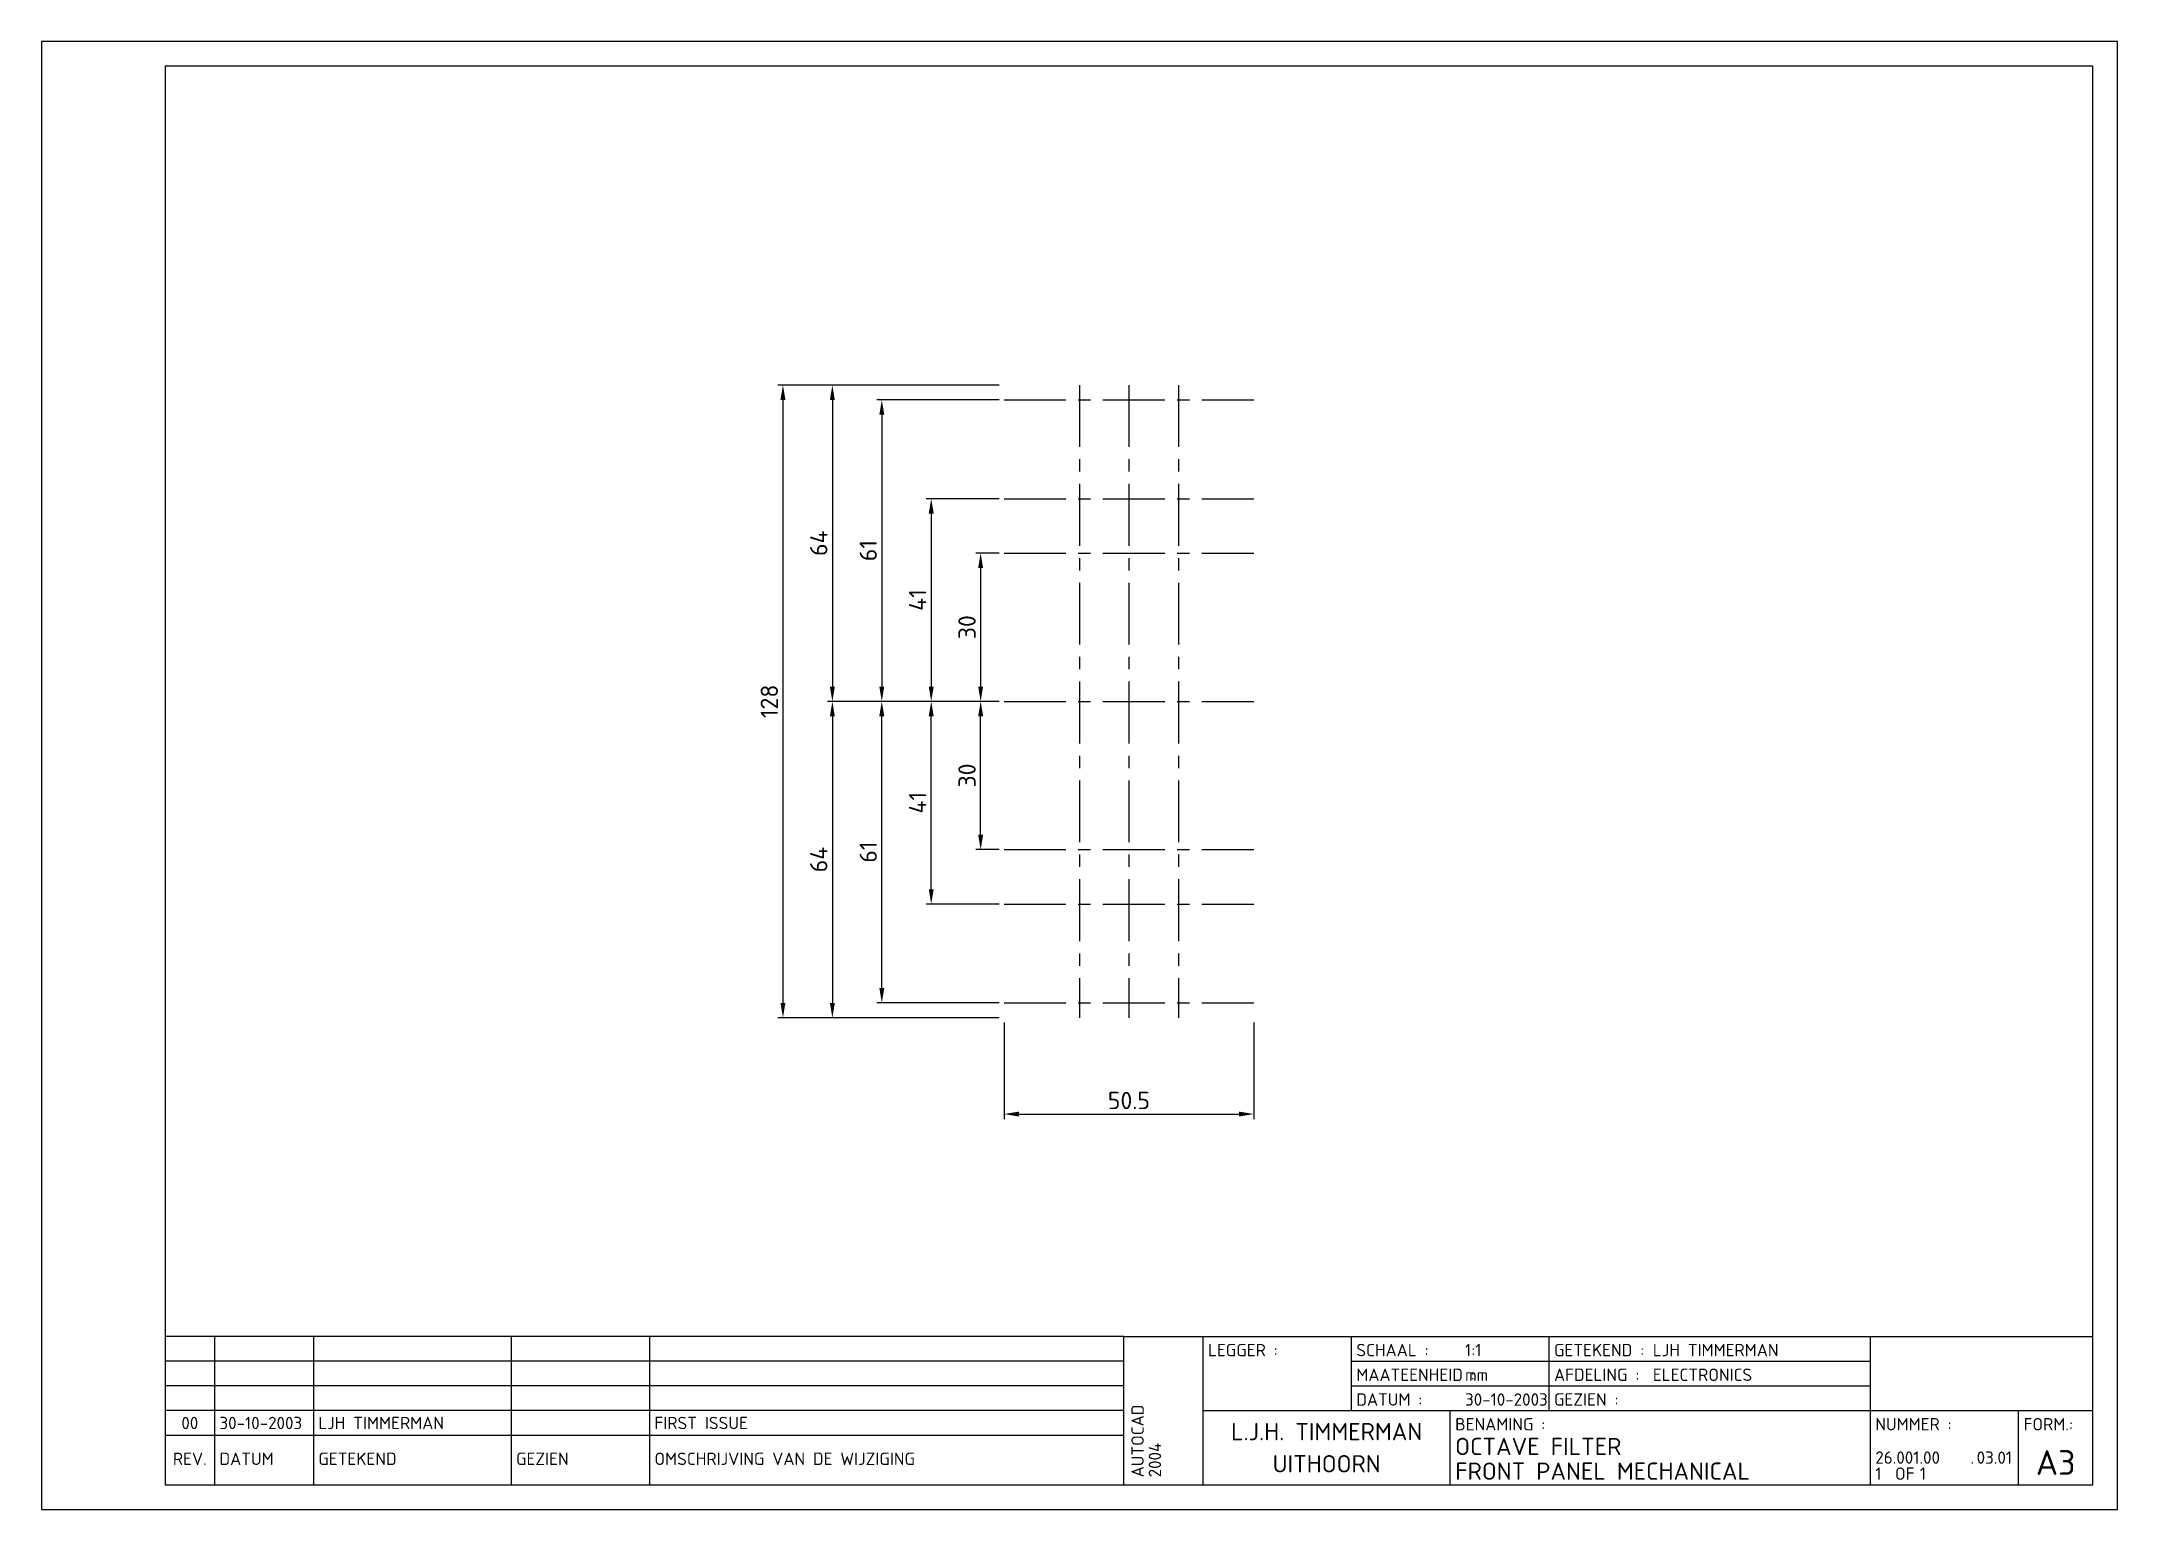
# Paper-space layout 'Layout1' of a CAD drawing. Extents: x 0 to 420, y 0 to 297.
# The model-space entities are those that its viewports show. They can reach past a viewport. Long polylines and large blocks are cut down to what shows.
import ezdxf
from ezdxf.enums import TextEntityAlignment as Align

# ---------------------------------------------------------------- set-up
doc = ezdxf.new("R2010")
doc.units = 0
doc.header["$LTSCALE"] = 10
doc.header["$MEASUREMENT"] = 0
doc.header["$PDMODE"] = 98
doc.header["$PDSIZE"] = -3
doc.linetypes.add('CENTER', pattern=[2, 1.25, -0.25, 0.25, -0.25])
doc.layers.get('0').update_dxf_attribs({"linetype": 'CONTINUOUS'})
doc.layers.get('DEFPOINTS').update_dxf_attribs({"linetype": 'CONTINUOUS'})
for name, color, linetype in [('DIMENSIONS', 1, 'CONTINUOUS'), ('GENERAL', 7, 'CONTINUOUS'), ('TITLEBLOCK', 7, 'CONTINUOUS')]:
    doc.layers.add(name, color=color, linetype=linetype)
doc.styles.add('ISO', font='isocpeur.ttf')
doc.dimstyles.get("Standard").update_dxf_attribs({"dimtxt": 3.5, "dimasz": 3, "dimexe": 1, "dimexo": 1, "dimgap": 1, "dimtad": 1, "dimdec": 3, "dimdsep": 46, "dimtxsty": 'ISO', "dimcen": 1, "dimclrt": 2, "dimadec": 0, "dimazin": 0, "dimtfac": 1, "dimtdec": 3, "dimtmove": 2, "dimatfit": 3, "dimfxl": 0, "dimtolj": 1, "dimarcsym": 0})

# ---------------------------------------------------------------- blocks, each defined once
blk = doc.blocks.new('A3')
at = {"layer": 'TITLEBLOCK', "color": 3}
for p, q in [((219, 35), (25, 35)), ((219, 35), (415, 35)), ((219, 5), (219, 35)), ((235, 5), (235, 35)), ((265, 20), (265, 35)), ((305, 20), (305, 35)), ((370, 5), (370, 35)), ((265, 30), (370, 30)), ((265, 25), (370, 25)), ((235, 20), (415, 20)), ((285, 5), (285, 20)), ((400, 5), (400, 20)), ((219, 15), (25, 15))]:
    blk.add_line(p, q, dxfattribs=at)
at = {"layer": 'TITLEBLOCK'}
for p, q in [((35, 35), (35, 5)), ((55, 35), (55, 5)), ((95, 35), (95, 5)), ((123, 35), (123, 5)), ((219, 30), (25, 30)), ((219, 25), (25, 25)), ((219, 20), (25, 20))]:
    blk.add_line(p, q, dxfattribs=at)
at = {"layer": 'TITLEBLOCK', "color": 1}
blk.add_lwpolyline([(0, 0), (420, 0), (420, 297), (0, 297)], close=True, dxfattribs=at)
at = {"layer": 'TITLEBLOCK', "color": 4}
blk.add_lwpolyline([(25, 5), (415, 5), (415, 292), (25, 292), (25, 5)], dxfattribs=at)
at = {"layer": 'TITLEBLOCK', "style": 'ISO'}
for s, p in [('LEGGER :', (236, 31)), ('SCHAAL :', (266, 31)), ('GETEKEND :', (306, 31)), ('MAATEENHEID :', (266, 26)), ('AFDELING :', (306, 26)), ('DATUM :', (266, 21)), ('GEZIEN :', (306, 21)), ('BENAMING :', (286, 16)), ('NUMMER :', (371, 16)), ('FORM.:', (401, 16)), ('DATUM', (36, 9)), ('GETEKEND', (56, 9)), ('GEZIEN', (96, 9)), ('OMSCHRIJVING VAN DE WIJZIGING', (124, 9)), ('OF', (375, 6)), ('.', (390.25, 9.25))]:
    blk.add_text(s, height=2.5, dxfattribs=at).set_placement(p)
blk.add_text('REV.', height=2.5, dxfattribs=at).set_placement((30, 9), align=Align.CENTER)
for tag, p in [('REV4', (30, 31.25)), ('REV3', (30, 26.25)), ('REV2', (30, 21.25)), ('REV1', (30, 16.25))]:
    blk.add_attdef(tag, text='', height=2.5, dxfattribs=at).set_placement(p, align=Align.CENTER)
for tag, p in [('DATUM4', (36, 31.25)), ('GET4', (56, 31.25)), ('GEZ4', (96, 31.25)), ('OMSCHR4', (124, 31.25)), ('DATUM3', (36, 26.25)), ('GET3', (56, 26.25)), ('GEZ3', (96, 26.25)), ('OMSCHR3', (124, 26.25)), ('DATUM2', (36, 21.25)), ('GET2', (56, 21.25)), ('GEZ2', (96, 21.25)), ('OMSCHR2', (124, 21.25)), ('DATUM1', (36, 16.25)), ('GET1', (56, 16.25)), ('GEZ1', (96, 16.25)), ('OMSCHR1', (124, 16.25))]:
    blk.add_attdef(tag, p, '', height=2.5, dxfattribs=at)
at = {"layer": 'TITLEBLOCK', "color": 2, "style": 'ISO'}
for tag, p, height in [('S', (288, 31), 2.5), ('GET', (326, 31), 2.5), ('OPM1', (371, 31), 2.5), ('ME', (288, 26), 2.5), ('AFD', (326, 26), 2.5), ('OPM2', (371, 26), 2.5), ('LDATUM', (245.5, 21), 2.5), ('DATUM', (288, 21), 2.5), ('GEZ', (326, 21), 2.5), ('OPM3', (371, 21), 2.5), ('BEN1', (286, 11), 3.5), ('CAT', (371, 12.5), 2.5), ('INST', (378, 12.5), 2.5), ('BEN2', (286, 6), 3.5), ('PARTNO', (371, 9.25), 2.5), ('B', (371, 6), 2.5), ('NOBLZ', (380, 6), 2.5), ('TEK', (391.5, 9.25), 2.5)]:
    blk.add_attdef(tag, p, '', height=height, dxfattribs=at)
at = {"layer": 'TITLEBLOCK', "color": 3, "style": 'ISO'}
blk.add_attdef('L', (236, 21), '', height=5, dxfattribs=at)
at = {"layer": 'TITLEBLOCK', "color": 2, "style": 'ISO'}
for tag, p in [('DOSNAAM', (230, 6.5)), ('SYSTEEM', (223, 6.5)), ('FLOPPY', (233.5, 6.5)), ('REL', (226.5, 6.5))]:
    blk.add_attdef(tag, p, '', height=2.5, rotation=90, dxfattribs=at)
for tag, p in [('NAAM', (260, 14)), ('PLAATS', (260, 7.5))]:
    blk.add_attdef(tag, text='', height=3.5, dxfattribs=at).set_placement(p, align=Align.CENTER)
at = {"layer": 'TITLEBLOCK', "color": 3, "style": 'ISO'}
blk.add_attdef('F', text='', height=5, dxfattribs=at).set_placement((407.5, 7), align=Align.CENTER)
blk = doc.blocks.new('*D1')
at = {"layer": 'DEFPOINTS', "color": 0}
for p in [(194.75, 227.5), (160, 163.5), (194.75, 163.5)]:
    blk.add_point(p, dxfattribs=at)
at = {"layer": 'DIMENSIONS', "color": 0, "lineweight": -2}
for p, q in [((193.75, 227.5), (159, 227.5)), ((160, 224.5), (160, 166.5)), ((193.75, 163.5), (159, 163.5))]:
    blk.add_line(p, q, dxfattribs=at)
at = {"layer": 'DIMENSIONS', "color": 0}
for points in [[(159.5, 224.5), (160.5, 224.5), (160, 227.5)], [(159.5, 166.5), (160.5, 166.5), (160, 163.5)]]:
    blk.add_solid(points, dxfattribs=at)
at = {"layer": 'DIMENSIONS', "color": 2, "insert": (157.25, 195.5), "char_height": 3.5, "attachment_point": 5, "rotation": 90, "style": 'ISO'}
blk.add_mtext('\\A1;64', dxfattribs=at)
blk = doc.blocks.new('*D2')
at = {"layer": 'DEFPOINTS', "color": 0}
for p in [(194.75, 227.5), (150, 99.5), (194.75, 99.5)]:
    blk.add_point(p, dxfattribs=at)
at = {"layer": 'DIMENSIONS', "color": 0, "lineweight": -2}
for p, q in [((193.75, 227.5), (149, 227.5)), ((150, 224.5), (150, 102.5)), ((193.75, 99.5), (149, 99.5))]:
    blk.add_line(p, q, dxfattribs=at)
at = {"layer": 'DIMENSIONS', "color": 0}
for points in [[(149.5, 224.5), (150.5, 224.5), (150, 227.5)], [(149.5, 102.5), (150.5, 102.5), (150, 99.5)]]:
    blk.add_solid(points, dxfattribs=at)
at = {"layer": 'DIMENSIONS', "color": 2, "insert": (147.25, 163.5), "char_height": 3.5, "attachment_point": 5, "rotation": 90, "style": 'ISO'}
blk.add_mtext('\\A1;128', dxfattribs=at)
blk = doc.blocks.new('*D3')
at = {"layer": 'DEFPOINTS', "color": 0}
for p in [(194.75, 163.5), (160, 99.5), (194.75, 99.5)]:
    blk.add_point(p, dxfattribs=at)
at = {"layer": 'DIMENSIONS', "color": 0, "lineweight": -2}
for p, q in [((193.75, 163.5), (159, 163.5)), ((160, 160.5), (160, 102.5)), ((193.75, 99.5), (159, 99.5))]:
    blk.add_line(p, q, dxfattribs=at)
at = {"layer": 'DIMENSIONS', "color": 0}
for points in [[(159.5, 160.5), (160.5, 160.5), (160, 163.5)], [(159.5, 102.5), (160.5, 102.5), (160, 99.5)]]:
    blk.add_solid(points, dxfattribs=at)
at = {"layer": 'DIMENSIONS', "color": 2, "insert": (157.25, 131.5), "char_height": 3.5, "attachment_point": 5, "rotation": 90, "style": 'ISO'}
blk.add_mtext('\\A1;64', dxfattribs=at)
blk = doc.blocks.new('*D4')
at = {"layer": 'DEFPOINTS', "color": 0}
for p in [(194.75, 224.5), (170, 163.5), (194.75, 163.5)]:
    blk.add_point(p, dxfattribs=at)
at = {"layer": 'DIMENSIONS', "color": 0, "lineweight": -2}
for p, q in [((193.75, 224.5), (169, 224.5)), ((170, 221.5), (170, 166.5)), ((193.75, 163.5), (169, 163.5))]:
    blk.add_line(p, q, dxfattribs=at)
at = {"layer": 'DIMENSIONS', "color": 0}
for points in [[(169.5, 221.5), (170.5, 221.5), (170, 224.5)], [(169.5, 166.5), (170.5, 166.5), (170, 163.5)]]:
    blk.add_solid(points, dxfattribs=at)
at = {"layer": 'DIMENSIONS', "color": 2, "insert": (167.25, 194), "char_height": 3.5, "attachment_point": 5, "rotation": 90, "style": 'ISO'}
blk.add_mtext('\\A1;61', dxfattribs=at)
blk = doc.blocks.new('*D5')
at = {"layer": 'DEFPOINTS', "color": 0}
for p in [(194.75, 204.5), (180, 163.5), (194.75, 163.5)]:
    blk.add_point(p, dxfattribs=at)
at = {"layer": 'DIMENSIONS', "color": 0, "lineweight": -2}
for p, q in [((193.75, 204.5), (179, 204.5)), ((180, 201.5), (180, 166.5)), ((193.75, 163.5), (179, 163.5))]:
    blk.add_line(p, q, dxfattribs=at)
at = {"layer": 'DIMENSIONS', "color": 0}
for points in [[(179.5, 201.5), (180.5, 201.5), (180, 204.5)], [(179.5, 166.5), (180.5, 166.5), (180, 163.5)]]:
    blk.add_solid(points, dxfattribs=at)
at = {"layer": 'DIMENSIONS', "color": 2, "insert": (177.25, 184), "char_height": 3.5, "attachment_point": 5, "rotation": 90, "style": 'ISO'}
blk.add_mtext('\\A1;41', dxfattribs=at)
blk = doc.blocks.new('*D6')
at = {"layer": 'DEFPOINTS', "color": 0}
for p in [(194.75, 193.5), (190, 163.5), (194.75, 163.5)]:
    blk.add_point(p, dxfattribs=at)
at = {"layer": 'DIMENSIONS', "color": 0, "lineweight": -2}
for p, q in [((193.75, 193.5), (189, 193.5)), ((190, 190.5), (190, 166.5)), ((193.75, 163.5), (189, 163.5))]:
    blk.add_line(p, q, dxfattribs=at)
at = {"layer": 'DIMENSIONS', "color": 0}
for points in [[(189.5, 190.5), (190.5, 190.5), (190, 193.5)], [(189.5, 166.5), (190.5, 166.5), (190, 163.5)]]:
    blk.add_solid(points, dxfattribs=at)
at = {"layer": 'DIMENSIONS', "color": 2, "insert": (187.25, 178.5), "char_height": 3.5, "attachment_point": 5, "rotation": 90, "style": 'ISO'}
blk.add_mtext('\\A1;30', dxfattribs=at)
blk = doc.blocks.new('*D7')
at = {"layer": 'DEFPOINTS', "color": 0}
for p in [(194.75, 99.5), (245.25, 99.5), (245.25, 80)]:
    blk.add_point(p, dxfattribs=at)
at = {"layer": 'DIMENSIONS', "color": 0, "lineweight": -2}
for p, q in [((194.75, 98.5), (194.75, 79)), ((245.25, 98.5), (245.25, 79)), ((197.75, 80), (242.25, 80))]:
    blk.add_line(p, q, dxfattribs=at)
at = {"layer": 'DIMENSIONS', "color": 0}
for points in [[(197.75, 80.5), (197.75, 79.5), (194.75, 80)], [(242.25, 80.5), (242.25, 79.5), (245.25, 80)]]:
    blk.add_solid(points, dxfattribs=at)
at = {"layer": 'DIMENSIONS', "color": 2, "insert": (220, 82.75), "char_height": 3.5, "attachment_point": 5, "style": 'ISO'}
blk.add_mtext('\\A1;50.5', dxfattribs=at)
blk = doc.blocks.new('*D10')
at = {"layer": 'DEFPOINTS', "color": 0}
for p in [(190, 163.5), (194.75, 163.5), (194.75, 133.5)]:
    blk.add_point(p, dxfattribs=at)
at = {"layer": 'DIMENSIONS', "color": 0, "lineweight": -2}
for p, q in [((193.75, 163.5), (189, 163.5)), ((190, 136.5), (190, 160.5)), ((193.75, 133.5), (189, 133.5))]:
    blk.add_line(p, q, dxfattribs=at)
at = {"layer": 'DIMENSIONS', "color": 0}
for points in [[(189.5, 160.5), (190.5, 160.5), (190, 163.5)], [(189.5, 136.5), (190.5, 136.5), (190, 133.5)]]:
    blk.add_solid(points, dxfattribs=at)
at = {"layer": 'DIMENSIONS', "color": 2, "insert": (187.25, 148.5), "char_height": 3.5, "attachment_point": 5, "rotation": 90, "style": 'ISO'}
blk.add_mtext('\\A1;30', dxfattribs=at)
blk = doc.blocks.new('*D9')
at = {"layer": 'DEFPOINTS', "color": 0}
for p in [(180, 163.5), (194.75, 163.5), (194.75, 122.5)]:
    blk.add_point(p, dxfattribs=at)
at = {"layer": 'DIMENSIONS', "color": 0, "lineweight": -2}
for p, q in [((193.75, 163.5), (179, 163.5)), ((180, 125.5), (180, 160.5)), ((193.75, 122.5), (179, 122.5))]:
    blk.add_line(p, q, dxfattribs=at)
at = {"layer": 'DIMENSIONS', "color": 0}
for points in [[(179.5, 160.5), (180.5, 160.5), (180, 163.5)], [(179.5, 125.5), (180.5, 125.5), (180, 122.5)]]:
    blk.add_solid(points, dxfattribs=at)
at = {"layer": 'DIMENSIONS', "color": 2, "insert": (177.25, 143), "char_height": 3.5, "attachment_point": 5, "rotation": 90, "style": 'ISO'}
blk.add_mtext('\\A1;41', dxfattribs=at)
blk = doc.blocks.new('*D8')
at = {"layer": 'DEFPOINTS', "color": 0}
for p in [(170, 163.5), (194.75, 163.5), (194.75, 102.5)]:
    blk.add_point(p, dxfattribs=at)
at = {"layer": 'DIMENSIONS', "color": 0, "lineweight": -2}
for p, q in [((193.75, 163.5), (169, 163.5)), ((170, 105.5), (170, 160.5)), ((193.75, 102.5), (169, 102.5))]:
    blk.add_line(p, q, dxfattribs=at)
at = {"layer": 'DIMENSIONS', "color": 0}
for points in [[(169.5, 160.5), (170.5, 160.5), (170, 163.5)], [(169.5, 105.5), (170.5, 105.5), (170, 102.5)]]:
    blk.add_solid(points, dxfattribs=at)
at = {"layer": 'DIMENSIONS', "color": 2, "insert": (167.25, 133), "char_height": 3.5, "attachment_point": 5, "rotation": 90, "style": 'ISO'}
blk.add_mtext('\\A1;61', dxfattribs=at)

msp = doc.modelspace()

# ---------------------------------------------------------------- linework, layer by layer
at = {"color": 1, "linetype": 'CENTER'}
for p, q in [((15.25, 128), (15.25, 0)), ((25.25, 128), (25.25, 0)), ((35.25, 128), (35.25, 0)), ((0, 125), (50.5, 125)), ((0, 105), (50.5, 105)), ((0, 94), (50.5, 94)), ((0, 64), (50.5, 64)), ((0, 34), (50.5, 34)), ((0, 23), (50.5, 23)), ((0, 3), (50.5, 3))]:
    msp.add_line(p, q, dxfattribs=at)

psp = doc.layouts.get("Layout1")

# ---------------------------------------------------------------- block references
ref = psp.add_blockref('A3', (0, 0))
ref.add_attrib('PARTNO', '26.001.00', (371, 9.25), dxfattribs={"layer": 'TITLEBLOCK', "color": 2, "height": 2.5, "style": 'ISO'})
ref.add_attrib('TEK', '03.01', (391.5, 9.25), dxfattribs={"layer": 'TITLEBLOCK', "color": 2, "height": 2.5, "style": 'ISO'})
ref.add_attrib('B', '1', (371, 6), dxfattribs={"layer": 'TITLEBLOCK', "color": 2, "height": 2.5, "style": 'ISO'})
ref.add_attrib('NOBLZ', '1', (380, 6), dxfattribs={"layer": 'TITLEBLOCK', "color": 2, "height": 2.5, "style": 'ISO'})
ref.add_attrib('F', 'A3', dxfattribs={"layer": 'TITLEBLOCK', "color": 3, "height": 5, "style": 'ISO'}).set_placement((407.5, 7), align=Align.CENTER)
ref.add_attrib('BEN1', 'OCTAVE FILTER', (286, 11), dxfattribs={"layer": 'TITLEBLOCK', "color": 2, "height": 3.5, "style": 'ISO'})
ref.add_attrib('BEN2', 'FRONT PANEL MECHANICAL', (286, 6), dxfattribs={"layer": 'TITLEBLOCK', "color": 2, "height": 3.5, "style": 'ISO'})
ref.add_attrib('S', '1:1', (288, 31), dxfattribs={"layer": 'TITLEBLOCK', "color": 2, "height": 2.5, "style": 'ISO'})
ref.add_attrib('ME', 'mm', (288, 26), dxfattribs={"layer": 'TITLEBLOCK', "color": 2, "height": 2.5, "style": 'ISO'})
ref.add_attrib('DATUM', '30-10-2003', (288, 21), dxfattribs={"layer": 'TITLEBLOCK', "color": 2, "height": 2.5, "style": 'ISO'})
ref.add_attrib('GET', 'LJH TIMMERMAN', (326, 31), dxfattribs={"layer": 'TITLEBLOCK', "color": 2, "height": 2.5, "style": 'ISO'})
ref.add_attrib('AFD', 'ELECTRONICS', (326, 26), dxfattribs={"layer": 'TITLEBLOCK', "color": 2, "height": 2.5, "style": 'ISO'})
ref.add_attrib('NAAM', 'L.J.H. TIMMERMAN', dxfattribs={"layer": 'TITLEBLOCK', "color": 2, "height": 3.5, "style": 'ISO'}).set_placement((260, 14), align=Align.CENTER)
ref.add_attrib('PLAATS', 'UITHOORN', dxfattribs={"layer": 'TITLEBLOCK', "color": 2, "height": 3.5, "style": 'ISO'}).set_placement((260, 7.5), align=Align.CENTER)
ref.add_attrib('SYSTEEM', 'AUTOCAD', (223, 6.5), dxfattribs={"layer": 'TITLEBLOCK', "color": 2, "height": 2.5, "rotation": 90, "style": 'ISO'})
ref.add_attrib('REL', '2004', (226.5, 6.5), dxfattribs={"layer": 'TITLEBLOCK', "color": 2, "height": 2.5, "rotation": 90, "style": 'ISO'})
ref.add_attrib('REV1', '00', dxfattribs={"layer": 'TITLEBLOCK', "height": 2.5, "style": 'ISO'}).set_placement((30, 16.25), align=Align.CENTER)
ref.add_attrib('DATUM1', '30-10-2003', (36, 16.25), dxfattribs={"layer": 'TITLEBLOCK', "height": 2.5, "style": 'ISO'})
ref.add_attrib('GET1', 'LJH TIMMERMAN', (56, 16.25), dxfattribs={"layer": 'TITLEBLOCK', "height": 2.5, "style": 'ISO'})
ref.add_attrib('OMSCHR1', 'FIRST ISSUE', (124, 16.25), dxfattribs={"layer": 'TITLEBLOCK', "height": 2.5, "style": 'ISO'})

# ---------------------------------------------------------------- dimensions: what is measured, and where the dimension line sits
at = {"layer": 'DIMENSIONS'}
for base, p1, p2, angle, picture, middle in [((150, 99.499), (194.7502, 227.499), (194.7502, 99.499), 90, '*D2', (147.25, 163.499)), ((160, 163.499), (194.7502, 227.499), (194.7502, 163.499), 90, '*D1', (157.25, 195.499)), ((170, 163.499), (194.7502, 224.499), (194.7502, 163.499), 90, '*D4', (167.25, 193.999)), ((180, 163.499), (194.7502, 204.499), (194.7502, 163.499), 90, '*D5', (177.25, 183.999)), ((190, 163.499), (194.7502, 193.499), (194.7502, 163.499), 90, '*D6', (187.25, 178.499)), ((160, 99.499), (194.7502, 163.499), (194.7502, 99.499), 90, '*D3', (157.25, 131.499)), ((170, 163.499), (194.7502, 102.499), (194.7502, 163.499), 270, '*D8', (167.25, 132.999)), ((180, 163.499), (194.7502, 122.499), (194.7502, 163.499), 270, '*D9', (177.25, 142.999)), ((190, 163.499), (194.7502, 133.499), (194.7502, 163.499), 270, '*D10', (187.25, 148.499))]:
    dim = psp.add_linear_dim(base=base, p1=p1, p2=p2, angle=angle, dimstyle='Standard', dxfattribs=at)
    dim.commit()
    dim.dimension.update_dxf_attribs({"geometry": picture, "text_midpoint": middle})
dim = psp.add_linear_dim(base=(245.2502, 80), p1=(194.7502, 99.499), p2=(245.2502, 99.499), dimstyle='Standard', dxfattribs=at)
dim.commit()
dim.dimension.update_dxf_attribs({"geometry": '*D7', "text_midpoint": (220.0002, 82.75)})

# ---------------------------------------------------------------- viewports
at = {"layer": 'GENERAL'}
psp.add_viewport(center=(220, 163.5), size=(390, 257), view_center_point=(25.2498, 64.001), view_height=257, dxfattribs=at)

doc.saveas('drawing.dxf')
